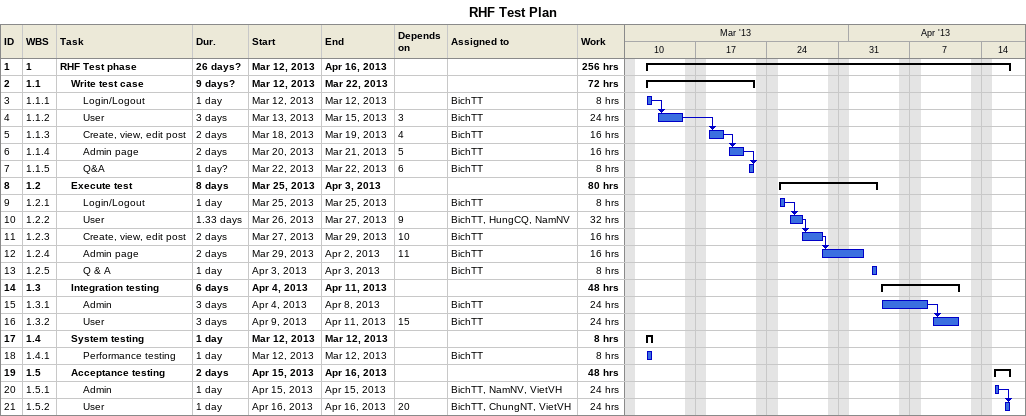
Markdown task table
RHF Test Plan

| ID | WBS | Task | Duration | Start | Finish | Predecessors | Resources | Work (h) |
|---|---|---|---|---|---|---|---|---|
| 1 | 1 | **RHF Test phase** | 26d? | 2013-03-12 | 2013-04-16 |  |  | 256 |
| 2 | 1.1 | **Write test case** | 9d? | 2013-03-12 | 2013-03-22 |  |  | 72 |
| 3 | 1.1.1 | Login/Logout | 1d | 2013-03-12 | 2013-03-12 |  | BichTT | 8 |
| 4 | 1.1.2 | User | 3d | 2013-03-13 | 2013-03-15 | 3 | BichTT | 24 |
| 5 | 1.1.3 | Create, view, edit post | 2d | 2013-03-18 | 2013-03-19 | 4 | BichTT | 16 |
| 6 | 1.1.4 | Admin page | 2d | 2013-03-20 | 2013-03-21 | 5 | BichTT | 16 |
| 7 | 1.1.5 | Q&A | 1d? | 2013-03-22 | 2013-03-22 | 6 | BichTT | 8 |
| 8 | 1.2 | **Execute test** | 8d | 2013-03-25 | 2013-04-03 |  |  | 80 |
| 9 | 1.2.1 | Login/Logout | 1d | 2013-03-25 | 2013-03-25 |  | BichTT | 8 |
| 10 | 1.2.2 | User | 1.33d | 2013-03-26 | 2013-03-27 | 9 | BichTT, HungCQ, NamNV | 32 |
| 11 | 1.2.3 | Create, view, edit post | 2d | 2013-03-27 | 2013-03-29 | 10 | BichTT | 16 |
| 12 | 1.2.4 | Admin page | 2d | 2013-03-29 | 2013-04-02 | 11 | BichTT | 16 |
| 13 | 1.2.5 | Q & A | 1d | 2013-04-03 | 2013-04-03 |  | BichTT | 8 |
| 14 | 1.3 | **Integration testing** | 6d | 2013-04-04 | 2013-04-11 |  |  | 48 |
| 15 | 1.3.1 | Admin | 3d | 2013-04-04 | 2013-04-08 |  | BichTT | 24 |
| 16 | 1.3.2 | User | 3d | 2013-04-09 | 2013-04-11 | 15 | BichTT | 24 |
| 17 | 1.4 | **System testing** | 1d | 2013-03-12 | 2013-03-12 |  |  | 8 |
| 18 | 1.4.1 | Performance testing | 1d | 2013-03-12 | 2013-03-12 |  | BichTT | 8 |
| 19 | 1.5 | **Acceptance testing** | 2d | 2013-04-15 | 2013-04-16 |  |  | 48 |
| 20 | 1.5.1 | Admin | 1d | 2013-04-15 | 2013-04-15 |  | BichTT, NamNV, VietVH | 24 |
| 21 | 1.5.2 | User | 1d | 2013-04-16 | 2013-04-16 | 20 | BichTT, ChungNT, VietVH | 24 |
